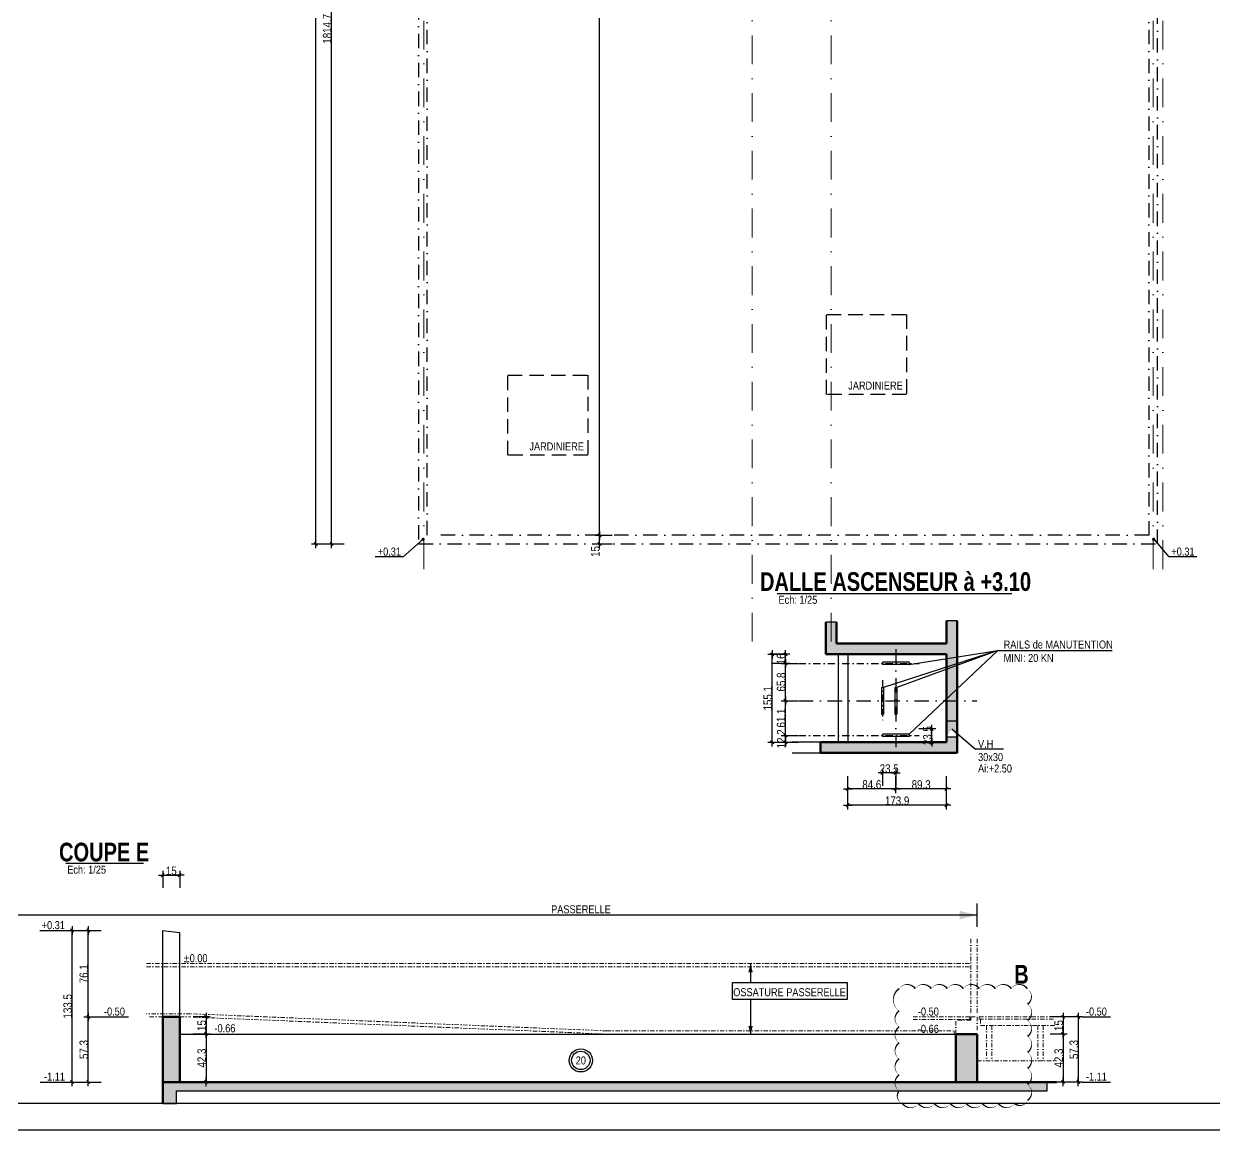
# Model space of a CAD drawing. Header units: millimetres. Extents: x 27344 to 33753, y -41751 to -37578.
# Drawn here: x 30534 to 32630, y -41751 to -39802 of the extents above; entities that cross this region are included whole.
import ezdxf
from ezdxf.enums import TextEntityAlignment as Align

# ---------------------------------------------------------------- set-up
doc = ezdxf.new("R2010")
doc.units = ezdxf.units.MM
doc.linetypes.add('CACHEX2', pattern=[19.05, 12.7, -6.35])
doc.linetypes.add('TIRETPTX2', pattern=[50.8, 25.4, -12.7, 0, -12.7])
for name, color, linetype in [('01-Cad  2', 1, 'Continuous'), ('01_cote_gen', 4, 'Continuous'), ('01_linteaux', 2, 'Continuous'), ('01_murs_sup', 2, 'CACHEX2'), ('01_poch_BN', 9, 'Continuous'), ('01_resv', 32, 'Continuous'), ('01_texte', 230, 'Continuous'), ('AA_COTES', 2, 'Continuous')]:
    doc.layers.add(name, color=color, linetype=linetype)
doc.layers.add('01_murs_coup', color=5, linetype='Continuous', lineweight=60)
doc.layers.add('01_tram_axes', color=2, linetype='TIRETPTX2', lineweight=9)
doc.styles.add('ARIAL NA', font='ARIALN.TTF')
doc.styles.add('impact', font='impact.ttf')
doc.styles.add('STYLE2', font='ARIALN.TTF')
doc.dimstyles.new('JB25', dxfattribs={"dimscale": 0.1, "dimtxt": 150, "dimasz": 15, "dimexe": 0.1, "dimexo": 0.1, "dimgap": 0.09, "dimtad": 1, "dimdec": 1, "dimlfac": 0.5, "dimdsep": 46, "dimtxsty": 'STYLE2', "dimblk1": 'BOND_G', "dimblk2": 'BOND_D', "dimsah": 1, "dimcen": 1.5, "dimdle": 0.01, "dimse1": 1, "dimse2": 1, "dimclrd": 4, "dimclre": 2, "dimclrt": 6, "dimazin": 2, "dimtfac": 2.333333, "dimtdec": 1, "dimtix": 1, "dimtmove": 2, "dimatfit": 3, "dimldrblk": 'BOND_G', "dimfxl": 1, "dimtolj": 1, "dimtzin": 0, "dimarcsym": 0})
doc.dimstyles.new('JB50', dxfattribs={"dimscale": 0.1, "dimtxt": 150, "dimasz": 15, "dimexe": 0.1, "dimexo": 0.1, "dimgap": 0.09, "dimtad": 1, "dimdec": 1, "dimdsep": 46, "dimtxsty": 'STYLE2', "dimblk1": 'BOND_G', "dimblk2": 'BOND_D', "dimsah": 1, "dimcen": 1.5, "dimdle": 0.01, "dimse1": 1, "dimse2": 1, "dimclrd": 4, "dimclre": 2, "dimclrt": 6, "dimazin": 2, "dimtfac": 2.333333, "dimtdec": 1, "dimtix": 1, "dimtmove": 2, "dimatfit": 3, "dimldrblk": 'BOND_G', "dimfxl": 1, "dimtolj": 1, "dimtzin": 0, "dimarcsym": 0})

# ---------------------------------------------------------------- blocks, each defined once
blk = doc.blocks.new('BOND_G')
at = {"layer": 'AA_COTES', "color": 0}
for p, q in [((0, -5), (0, 15)), ((5, 0), (-5, 0)), ((1.8, 1.8), (-1.8, -1.8))]:
    blk.add_line(p, q, dxfattribs=at)
blk = doc.blocks.new('BOND_D')
at = {"layer": 'AA_COTES', "color": 0}
for p, q in [((5, 0), (-5, 0)), ((-1.8, -1.8), (1.8, 1.8)), ((0, 5), (0, -15))]:
    blk.add_line(p, q, dxfattribs=at)
blk = doc.blocks.new('*D3485')
at = {"layer": '01_cote_gen', "color": 4, "lineweight": -2, "ltscale": 0.1, "transparency": 16777216}
blk.add_line((31547.9, -40716.8), (31547.9, -40704.7), dxfattribs=at)
at = {"layer": 'Defpoints', "color": 0, "ltscale": 0.1, "transparency": 16777216}
for p in [(31547.9, -40703.2), (31575.8, -40703.2), (31575.8, -40718.3)]:
    blk.add_point(p, dxfattribs=at)
at = {"layer": '01_cote_gen', "color": 4, "lineweight": -2, "ltscale": 0.1, "transparency": 16777216, "xscale": 1.5, "yscale": 1.5, "zscale": 1.5}
for name, p, rotation in [('BOND_D', (31547.9, -40703.2), 90), ('BOND_G', (31547.9, -40718.3), 270)]:
    blk.add_blockref(name, p, dxfattribs=dict(at, rotation=rotation))
at = {"layer": '01_cote_gen', "color": 6, "ltscale": 0.1, "transparency": 16777216, "insert": (31540.7, -40731.7), "char_height": 15, "attachment_point": 5, "rotation": 90, "style": 'STYLE2'}
blk.add_mtext('\\A1;15', dxfattribs=at)
blk = doc.blocks.new('*D3491')
at = {"layer": '01_cote_gen', "color": 4, "lineweight": -2, "ltscale": 0.1, "transparency": 16777216}
blk.add_line((31076, -40716.8), (31076, -38905.1), dxfattribs=at)
at = {"layer": 'Defpoints', "color": 0, "ltscale": 0.1, "transparency": 16777216}
for p in [(31076, -38903.6), (31270.5, -38903.6), (31270.5, -40718.3)]:
    blk.add_point(p, dxfattribs=at)
at = {"layer": '01_cote_gen', "color": 4, "lineweight": -2, "ltscale": 0.1, "transparency": 16777216, "xscale": 1.5, "yscale": 1.5, "zscale": 1.5}
for name, p, rotation in [('BOND_D', (31076, -38903.6), 90), ('BOND_G', (31076, -40718.3), 270)]:
    blk.add_blockref(name, p, dxfattribs=dict(at, rotation=rotation))
at = {"layer": '01_cote_gen', "color": 6, "ltscale": 0.1, "transparency": 16777216, "insert": (31068.3, -39810.9), "char_height": 15, "attachment_point": 5, "rotation": 90, "style": 'STYLE2'}
blk.add_mtext('\\A1;1814.7', dxfattribs=at)
blk = doc.blocks.new('*D3624')
at = {"layer": '01_cote_gen', "color": 4, "lineweight": -2, "ltscale": 0.1, "transparency": 16777216}
blk.add_line((31547.9, -40701.7), (31547.9, -38188.3), dxfattribs=at)
at = {"layer": 'Defpoints', "color": 0, "ltscale": 0.1, "transparency": 16777216}
for p in [(31547.9, -38186.8), (31738.8, -38186.8), (31552, -40703.2)]:
    blk.add_point(p, dxfattribs=at)
at = {"layer": '01_cote_gen', "color": 4, "lineweight": -2, "ltscale": 0.1, "transparency": 16777216, "xscale": 1.5, "yscale": 1.5, "zscale": 1.5}
for name, p, rotation in [('BOND_D', (31547.9, -38186.8), 90), ('BOND_G', (31547.9, -40703.2), 270)]:
    blk.add_blockref(name, p, dxfattribs=dict(at, rotation=rotation))
at = {"layer": '01_cote_gen', "color": 6, "ltscale": 0.1, "transparency": 16777216, "insert": (31540.2, -39445), "char_height": 15, "attachment_point": 5, "rotation": 90, "style": 'STYLE2'}
blk.add_mtext('\\A1;2516.4', dxfattribs=at)
blk = doc.blocks.new('*D3509')
at = {"layer": '01_cote_gen', "color": 4, "lineweight": -2, "ltscale": 0.1, "transparency": 16777216}
blk.add_line((31048.3, -40716.8), (31048.3, -38173.3), dxfattribs=at)
at = {"layer": 'Defpoints', "color": 0, "ltscale": 0.1, "transparency": 16777216}
for p in [(31048.3, -38171.8), (31097.1, -38171.8), (31097.1, -40718.3)]:
    blk.add_point(p, dxfattribs=at)
at = {"layer": '01_cote_gen', "color": 4, "lineweight": -2, "ltscale": 0.1, "transparency": 16777216, "xscale": 1.5, "yscale": 1.5, "zscale": 1.5}
for name, p, rotation in [('BOND_D', (31048.3, -38171.8), 90), ('BOND_G', (31048.3, -40718.3), 270)]:
    blk.add_blockref(name, p, dxfattribs=dict(at, rotation=rotation))
at = {"layer": '01_cote_gen', "color": 6, "ltscale": 0.1, "transparency": 16777216, "insert": (31040.6, -39445), "char_height": 15, "attachment_point": 5, "rotation": 90, "style": 'STYLE2'}
blk.add_mtext('\\A1;2546.5', dxfattribs=at)
blk = doc.blocks.new('*D3551')
at = {"layer": '01_cote_gen', "color": 4, "lineweight": -2, "ltscale": 0.1, "transparency": 16777216}
blk.add_line((30619, -41664.9), (30619, -41400.9), dxfattribs=at)
at = {"layer": 'Defpoints', "color": 0, "ltscale": 0.1, "transparency": 16777216}
for p in [(30619, -41399.4), (30679.9, -41399.4), (30679.9, -41666.4)]:
    blk.add_point(p, dxfattribs=at)
at = {"layer": '01_cote_gen', "color": 4, "lineweight": -2, "ltscale": 0.1, "transparency": 16777216, "xscale": 1.5, "yscale": 1.5, "zscale": 1.5}
for name, p, rotation in [('BOND_D', (30619, -41399.4), 90), ('BOND_G', (30619, -41666.4), 270)]:
    blk.add_blockref(name, p, dxfattribs=dict(at, rotation=rotation))
at = {"layer": '01_cote_gen', "color": 6, "ltscale": 0.1, "transparency": 16777216, "insert": (30611.3, -41532.9), "char_height": 15, "attachment_point": 5, "rotation": 90, "style": 'STYLE2'}
blk.add_mtext('\\A1;133.5', dxfattribs=at)
blk = doc.blocks.new('*D3552')
at = {"layer": '01_cote_gen', "color": 4, "lineweight": -2, "ltscale": 0.1, "transparency": 16777216}
blk.add_line((30780.1, -41301.9), (30807.2, -41301.9), dxfattribs=at)
at = {"layer": 'Defpoints', "color": 0, "ltscale": 0.1, "transparency": 16777216}
for p in [(30808.7, -41301.9), (30778.6, -41562.9), (30808.7, -41562.9)]:
    blk.add_point(p, dxfattribs=at)
at = {"layer": '01_cote_gen', "color": 4, "lineweight": -2, "ltscale": 0.1, "transparency": 16777216, "xscale": 1.5, "yscale": 1.5, "zscale": 1.5, "rotation": 180}
blk.add_blockref('BOND_G', (30778.6, -41301.9), dxfattribs=at)
at = {"layer": '01_cote_gen', "color": 4, "lineweight": -2, "ltscale": 0.1, "transparency": 16777216, "xscale": 1.5, "yscale": 1.5, "zscale": 1.5}
blk.add_blockref('BOND_D', (30808.7, -41301.9), dxfattribs=at)
at = {"layer": '01_cote_gen', "color": 6, "ltscale": 0.1, "transparency": 16777216, "insert": (30793.7, -41294.3), "char_height": 15, "attachment_point": 5, "style": 'STYLE2'}
blk.add_mtext('\\A1;15', dxfattribs=at)
blk = doc.blocks.new('*D3677')
at = {"layer": '01_cote_gen', "color": 4, "lineweight": -2, "ltscale": 0.1, "transparency": 16777216}
for p, q in [((31875.5, -41054.2), (31875.5, -41052.7)), ((31875.5, -41055.7), (31875.5, -41067.9)), ((31875.5, -41069.4), (31875.5, -41070.9))]:
    blk.add_line(p, q, dxfattribs=at)
at = {"layer": 'Defpoints', "color": 0, "ltscale": 0.1, "transparency": 16777216}
for p in [(31875.5, -41067.9), (31896.2, -41067.9), (31898.8, -41055.7)]:
    blk.add_point(p, dxfattribs=at)
at = {"layer": '01_cote_gen', "color": 4, "lineweight": -2, "ltscale": 0.1, "transparency": 16777216, "xscale": 1.5, "yscale": 1.5, "zscale": 1.5}
for name, p, rotation in [('BOND_G', (31875.5, -41055.7), 270), ('BOND_D', (31875.5, -41067.9), 90)]:
    blk.add_blockref(name, p, dxfattribs=dict(at, rotation=rotation))
at = {"layer": '01_cote_gen', "color": 6, "ltscale": 0.1, "transparency": 16777216, "insert": (31868, -41061.8), "char_height": 15, "attachment_point": 5, "rotation": 90, "style": 'STYLE2'}
blk.add_mtext('\\A1;12.2', dxfattribs=at)
blk = doc.blocks.new('*D3678')
at = {"layer": '01_cote_gen', "color": 4, "lineweight": -2, "ltscale": 0.1, "transparency": 16777216}
blk.add_line((31875.5, -41054.2), (31875.5, -40996.1), dxfattribs=at)
at = {"layer": 'Defpoints', "color": 0, "ltscale": 0.1, "transparency": 16777216}
for p in [(31875.5, -40994.6), (31902.4, -40994.6), (31902.4, -41055.7)]:
    blk.add_point(p, dxfattribs=at)
at = {"layer": '01_cote_gen', "color": 4, "lineweight": -2, "ltscale": 0.1, "transparency": 16777216, "xscale": 1.5, "yscale": 1.5, "zscale": 1.5}
for name, p, rotation in [('BOND_D', (31875.5, -40994.6), 90), ('BOND_G', (31875.5, -41055.7), 270)]:
    blk.add_blockref(name, p, dxfattribs=dict(at, rotation=rotation))
at = {"layer": '01_cote_gen', "color": 6, "ltscale": 0.1, "transparency": 16777216, "insert": (31867.8, -41025.1), "char_height": 15, "attachment_point": 5, "rotation": 90, "style": 'STYLE2'}
blk.add_mtext('\\A1;61.1', dxfattribs=at)
blk = doc.blocks.new('*D3679')
at = {"layer": '01_cote_gen', "color": 4, "lineweight": -2, "ltscale": 0.1, "transparency": 16777216}
blk.add_line((31875.5, -40993.1), (31875.5, -40930.3), dxfattribs=at)
at = {"layer": 'Defpoints', "color": 0, "ltscale": 0.1, "transparency": 16777216}
for p in [(31875.5, -40928.8), (32093.2, -40928.8), (31908.2, -40994.6)]:
    blk.add_point(p, dxfattribs=at)
at = {"layer": '01_cote_gen', "color": 4, "lineweight": -2, "ltscale": 0.1, "transparency": 16777216, "xscale": 1.5, "yscale": 1.5, "zscale": 1.5}
for name, p, rotation in [('BOND_D', (31875.5, -40928.8), 90), ('BOND_G', (31875.5, -40994.6), 270)]:
    blk.add_blockref(name, p, dxfattribs=dict(at, rotation=rotation))
at = {"layer": '01_cote_gen', "color": 6, "ltscale": 0.1, "transparency": 16777216, "insert": (31867.8, -40961.7), "char_height": 15, "attachment_point": 5, "rotation": 90, "style": 'STYLE2'}
blk.add_mtext('\\A1;65.8', dxfattribs=at)
blk = doc.blocks.new('*D3680')
at = {"layer": '01_cote_gen', "color": 4, "lineweight": -2, "ltscale": 0.1, "transparency": 16777216}
for p, q in [((31875.5, -40911.3), (31875.5, -40909.8)), ((31875.5, -40928.8), (31875.5, -40912.8)), ((31875.5, -40930.3), (31875.5, -40931.8))]:
    blk.add_line(p, q, dxfattribs=at)
at = {"layer": 'Defpoints', "color": 0, "ltscale": 0.1, "transparency": 16777216}
for p in [(31875.5, -40912.8), (31946.6, -40912.8), (31896.7, -40928.8)]:
    blk.add_point(p, dxfattribs=at)
at = {"layer": '01_cote_gen', "color": 4, "lineweight": -2, "ltscale": 0.1, "transparency": 16777216, "xscale": 1.5, "yscale": 1.5, "zscale": 1.5}
for name, p, rotation in [('BOND_D', (31875.5, -40912.8), 270), ('BOND_G', (31875.5, -40928.8), 90)]:
    blk.add_blockref(name, p, dxfattribs=dict(at, rotation=rotation))
at = {"layer": '01_cote_gen', "color": 6, "ltscale": 0.1, "transparency": 16777216, "insert": (31867.8, -40920.8), "char_height": 15, "attachment_point": 5, "rotation": 90, "style": 'STYLE2'}
blk.add_mtext('\\A1;16', dxfattribs=at)
blk = doc.blocks.new('*D3553')
at = {"layer": '01_cote_gen', "color": 4, "lineweight": -2, "ltscale": 0.1, "transparency": 16777216}
blk.add_line((32157.5, -41149.9), (32071.2, -41149.9), dxfattribs=at)
at = {"layer": 'Defpoints', "color": 0, "ltscale": 0.1, "transparency": 16777216}
for p in [(32069.7, -41099.9), (32159, -41091.3), (32069.7, -41149.9)]:
    blk.add_point(p, dxfattribs=at)
at = {"layer": '01_cote_gen', "color": 4, "lineweight": -2, "ltscale": 0.1, "transparency": 16777216, "xscale": 1.5, "yscale": 1.5, "zscale": 1.5, "rotation": 180}
blk.add_blockref('BOND_D', (32069.7, -41149.9), dxfattribs=at)
at = {"layer": '01_cote_gen', "color": 4, "lineweight": -2, "ltscale": 0.1, "transparency": 16777216, "xscale": 1.5, "yscale": 1.5, "zscale": 1.5}
blk.add_blockref('BOND_G', (32159, -41149.9), dxfattribs=at)
at = {"layer": '01_cote_gen', "color": 6, "ltscale": 0.1, "transparency": 16777216, "insert": (32114.4, -41142.3), "char_height": 15, "attachment_point": 5, "style": 'STYLE2'}
blk.add_mtext('\\A1;89.3', dxfattribs=at)
blk = doc.blocks.new('*D3554')
at = {"layer": '01_cote_gen', "color": 4, "lineweight": -2, "ltscale": 0.1, "transparency": 16777216}
blk.add_line((32068.2, -41149.9), (31986.6, -41149.9), dxfattribs=at)
at = {"layer": 'Defpoints', "color": 0, "ltscale": 0.1, "transparency": 16777216}
for p in [(32069.7, -41086.4), (31985.1, -41091.3), (31985.1, -41149.9)]:
    blk.add_point(p, dxfattribs=at)
at = {"layer": '01_cote_gen', "color": 4, "lineweight": -2, "ltscale": 0.1, "transparency": 16777216, "xscale": 1.5, "yscale": 1.5, "zscale": 1.5, "rotation": 180}
blk.add_blockref('BOND_D', (31985.1, -41149.9), dxfattribs=at)
at = {"layer": '01_cote_gen', "color": 4, "lineweight": -2, "ltscale": 0.1, "transparency": 16777216, "xscale": 1.5, "yscale": 1.5, "zscale": 1.5}
blk.add_blockref('BOND_G', (32069.7, -41149.9), dxfattribs=at)
at = {"layer": '01_cote_gen', "color": 6, "ltscale": 0.1, "transparency": 16777216, "insert": (32027.4, -41142.3), "char_height": 15, "attachment_point": 5, "style": 'STYLE2'}
blk.add_mtext('\\A1;84.6', dxfattribs=at)
blk = doc.blocks.new('*D3555')
at = {"layer": '01_cote_gen', "color": 4, "lineweight": -2, "ltscale": 0.1, "transparency": 16777216}
for p, q in [((32044.7, -41121.9), (32043.2, -41121.9)), ((32069.7, -41121.9), (32046.2, -41121.9)), ((32071.2, -41121.9), (32072.7, -41121.9))]:
    blk.add_line(p, q, dxfattribs=at)
at = {"layer": 'Defpoints', "color": 0, "ltscale": 0.1, "transparency": 16777216}
for p in [(32046.2, -41049.7), (32069.7, -41049.7), (32046.2, -41121.9)]:
    blk.add_point(p, dxfattribs=at)
at = {"layer": '01_cote_gen', "color": 4, "lineweight": -2, "ltscale": 0.1, "transparency": 16777216, "xscale": 1.5, "yscale": 1.5, "zscale": 1.5}
blk.add_blockref('BOND_D', (32046.2, -41121.9), dxfattribs=at)
at = {"layer": '01_cote_gen', "color": 4, "lineweight": -2, "ltscale": 0.1, "transparency": 16777216, "xscale": 1.5, "yscale": 1.5, "zscale": 1.5, "rotation": 180}
blk.add_blockref('BOND_G', (32069.7, -41121.9), dxfattribs=at)
at = {"layer": '01_cote_gen', "color": 6, "ltscale": 0.1, "transparency": 16777216, "insert": (32058, -41114.3), "char_height": 15, "attachment_point": 5, "style": 'STYLE2'}
blk.add_mtext('\\A1;23.5', dxfattribs=at)
blk = doc.blocks.new('*D3681')
at = {"layer": '01_cote_gen', "color": 4, "lineweight": -2, "ltscale": 0.1, "transparency": 16777216}
blk.add_line((31852, -41066.4), (31852, -40914.3), dxfattribs=at)
at = {"layer": 'Defpoints', "color": 0, "ltscale": 0.1, "transparency": 16777216}
for p in [(31852, -40912.8), (31946.6, -40912.8), (31920.9, -41067.9)]:
    blk.add_point(p, dxfattribs=at)
at = {"layer": '01_cote_gen', "color": 4, "lineweight": -2, "ltscale": 0.1, "transparency": 16777216, "xscale": 1.5, "yscale": 1.5, "zscale": 1.5}
for name, p, rotation in [('BOND_D', (31852, -40912.8), 90), ('BOND_G', (31852, -41067.9), 270)]:
    blk.add_blockref(name, p, dxfattribs=dict(at, rotation=rotation))
at = {"layer": '01_cote_gen', "color": 6, "ltscale": 0.1, "transparency": 16777216, "insert": (31844.3, -40990.3), "char_height": 15, "attachment_point": 5, "rotation": 90, "style": 'STYLE2'}
blk.add_mtext('\\A1;155.1', dxfattribs=at)
blk = doc.blocks.new('*D3556')
at = {"layer": '01_cote_gen', "color": 4, "lineweight": -2, "ltscale": 0.1, "transparency": 16777216}
blk.add_line((32157.5, -41178.6), (31986.6, -41178.6), dxfattribs=at)
at = {"layer": 'Defpoints', "color": 0, "ltscale": 0.1, "transparency": 16777216}
for p in [(31985.1, -41157), (32159, -41157), (31985.1, -41178.6)]:
    blk.add_point(p, dxfattribs=at)
at = {"layer": '01_cote_gen', "color": 4, "lineweight": -2, "ltscale": 0.1, "transparency": 16777216, "xscale": 1.5, "yscale": 1.5, "zscale": 1.5, "rotation": 180}
blk.add_blockref('BOND_D', (31985.1, -41178.6), dxfattribs=at)
at = {"layer": '01_cote_gen', "color": 4, "lineweight": -2, "ltscale": 0.1, "transparency": 16777216, "xscale": 1.5, "yscale": 1.5, "zscale": 1.5}
blk.add_blockref('BOND_G', (32159, -41178.6), dxfattribs=at)
at = {"layer": '01_cote_gen', "color": 6, "ltscale": 0.1, "transparency": 16777216, "insert": (32072.1, -41170.9), "char_height": 15, "attachment_point": 5, "style": 'STYLE2'}
blk.add_mtext('\\A1;173.9', dxfattribs=at)
blk = doc.blocks.new('*D3682')
at = {"layer": '01_cote_gen', "color": 4, "lineweight": -2, "ltscale": 0.1, "transparency": 16777216}
for p, q in [((32133, -41042.9), (32133, -41041.4)), ((32133, -41067.9), (32133, -41044.4)), ((32133, -41069.4), (32133, -41070.9))]:
    blk.add_line(p, q, dxfattribs=at)
at = {"layer": 'Defpoints', "color": 0, "ltscale": 0.1, "transparency": 16777216}
for p in [(32133, -41044.4), (32168.4, -41044.4), (32159, -41067.9)]:
    blk.add_point(p, dxfattribs=at)
at = {"layer": '01_cote_gen', "color": 4, "lineweight": -2, "ltscale": 0.1, "transparency": 16777216, "xscale": 1.5, "yscale": 1.5, "zscale": 1.5}
for name, p, rotation in [('BOND_D', (32133, -41044.4), 270), ('BOND_G', (32133, -41067.9), 90)]:
    blk.add_blockref(name, p, dxfattribs=dict(at, rotation=rotation))
at = {"layer": '01_cote_gen', "color": 6, "ltscale": 0.1, "transparency": 16777216, "insert": (32125.3, -41056.1), "char_height": 15, "attachment_point": 5, "rotation": 90, "style": 'STYLE2'}
blk.add_mtext('\\A1;23.5', dxfattribs=at)
blk = doc.blocks.new('*D3593')
at = {"layer": '01_cote_gen', "color": 4, "lineweight": -2, "ltscale": 0.1, "transparency": 16777216}
blk.add_line((30647.5, -41664.9), (30647.5, -41553.2), dxfattribs=at)
at = {"layer": 'Defpoints', "color": 0, "ltscale": 0.1, "transparency": 16777216}
for p in [(30647.5, -41551.7), (30727.5, -41551.7), (30727.5, -41666.4)]:
    blk.add_point(p, dxfattribs=at)
at = {"layer": '01_cote_gen', "color": 4, "lineweight": -2, "ltscale": 0.1, "transparency": 16777216, "xscale": 1.5, "yscale": 1.5, "zscale": 1.5}
for name, p, rotation in [('BOND_D', (30647.5, -41551.7), 90), ('BOND_G', (30647.5, -41666.4), 270)]:
    blk.add_blockref(name, p, dxfattribs=dict(at, rotation=rotation))
at = {"layer": '01_cote_gen', "color": 6, "ltscale": 0.1, "transparency": 16777216, "insert": (30639.8, -41609.1), "char_height": 15, "attachment_point": 5, "rotation": 90, "style": 'STYLE2'}
blk.add_mtext('\\A1;57.3', dxfattribs=at)
blk = doc.blocks.new('*D3747')
at = {"layer": '01_cote_gen', "color": 4, "lineweight": -2, "ltscale": 0.1, "transparency": 16777216}
blk.add_line((30647.5, -41550.2), (30647.5, -41400.9), dxfattribs=at)
at = {"layer": 'Defpoints', "color": 0, "ltscale": 0.1, "transparency": 16777216}
for p in [(30640.1, -41399.4), (30647.5, -41399.4), (30668.7, -41551.7)]:
    blk.add_point(p, dxfattribs=at)
at = {"layer": '01_cote_gen', "color": 4, "lineweight": -2, "ltscale": 0.1, "transparency": 16777216, "xscale": 1.5, "yscale": 1.5, "zscale": 1.5}
for name, p, rotation in [('BOND_D', (30647.5, -41399.4), 90), ('BOND_G', (30647.5, -41551.7), 270)]:
    blk.add_blockref(name, p, dxfattribs=dict(at, rotation=rotation))
at = {"layer": '01_cote_gen', "color": 6, "ltscale": 0.1, "transparency": 16777216, "insert": (30639.8, -41475.6), "char_height": 15, "attachment_point": 5, "rotation": 90, "style": 'STYLE2'}
blk.add_mtext('\\A1;76.1', dxfattribs=at)
blk = doc.blocks.new('*D3748')
at = {"layer": '01_cote_gen', "color": 4, "lineweight": -2, "ltscale": 0.1, "transparency": 16777216}
blk.add_line((32391, -41553.2), (32391, -41664.9), dxfattribs=at)
at = {"layer": 'Defpoints', "color": 0, "ltscale": 0.1, "transparency": 16777216}
for p in [(32352.9, -41551.7), (32336.3, -41666.4), (32391, -41666.4)]:
    blk.add_point(p, dxfattribs=at)
at = {"layer": '01_cote_gen', "color": 4, "lineweight": -2, "ltscale": 0.1, "transparency": 16777216, "xscale": 1.5, "yscale": 1.5, "zscale": 1.5}
for name, p, rotation in [('BOND_G', (32391, -41551.7), 90), ('BOND_D', (32391, -41666.4), 270)]:
    blk.add_blockref(name, p, dxfattribs=dict(at, rotation=rotation))
at = {"layer": '01_cote_gen', "color": 6, "ltscale": 0.1, "transparency": 16777216, "insert": (32383.3, -41609.1), "char_height": 15, "attachment_point": 5, "rotation": 90, "style": 'STYLE2'}
blk.add_mtext('\\A1;57.3', dxfattribs=at)
blk = doc.blocks.new('*D3753')
at = {"layer": '01_cote_gen', "color": 4, "lineweight": -2, "ltscale": 0.1, "transparency": 16777216}
blk.add_line((30855, -41553.2), (30855, -41580.3), dxfattribs=at)
at = {"layer": 'Defpoints', "color": 0, "ltscale": 0.1, "transparency": 16777216}
for p in [(30803.2, -41551.7), (30832.6, -41581.8), (30855, -41581.8)]:
    blk.add_point(p, dxfattribs=at)
at = {"layer": '01_cote_gen', "color": 4, "lineweight": -2, "ltscale": 0.1, "transparency": 16777216, "xscale": 1.5, "yscale": 1.5, "zscale": 1.5}
for name, p, rotation in [('BOND_G', (30855, -41551.7), 90), ('BOND_D', (30855, -41581.8), 270)]:
    blk.add_blockref(name, p, dxfattribs=dict(at, rotation=rotation))
at = {"layer": '01_cote_gen', "color": 6, "ltscale": 0.1, "transparency": 16777216, "insert": (30847.3, -41566.8), "char_height": 15, "attachment_point": 5, "rotation": 90, "style": 'STYLE2'}
blk.add_mtext('\\A1;15', dxfattribs=at)
blk = doc.blocks.new('*D3754')
at = {"layer": '01_cote_gen', "color": 4, "lineweight": -2, "ltscale": 0.1, "transparency": 16777216}
blk.add_line((30855, -41583.3), (30855, -41664.9), dxfattribs=at)
at = {"layer": 'Defpoints', "color": 0, "ltscale": 0.1, "transparency": 16777216}
for p in [(30821.7, -41581.8), (30821.7, -41666.4), (30855, -41666.4)]:
    blk.add_point(p, dxfattribs=at)
at = {"layer": '01_cote_gen', "color": 4, "lineweight": -2, "ltscale": 0.1, "transparency": 16777216, "xscale": 1.5, "yscale": 1.5, "zscale": 1.5}
for name, p, rotation in [('BOND_G', (30855, -41581.8), 90), ('BOND_D', (30855, -41666.4), 270)]:
    blk.add_blockref(name, p, dxfattribs=dict(at, rotation=rotation))
at = {"layer": '01_cote_gen', "color": 6, "ltscale": 0.1, "transparency": 16777216, "insert": (30847.3, -41624.1), "char_height": 15, "attachment_point": 5, "rotation": 90, "style": 'STYLE2'}
blk.add_mtext('\\A1;42.3', dxfattribs=at)
blk = doc.blocks.new('*D3763')
at = {"layer": '01_cote_gen', "color": 4, "lineweight": -2, "ltscale": 0.1, "transparency": 16777216}
blk.add_line((32364.2, -41583.3), (32364.2, -41664.9), dxfattribs=at)
at = {"layer": 'Defpoints', "color": 0, "ltscale": 0.1, "transparency": 16777216}
for p in [(32213.1, -41581.8), (32238.1, -41666.4), (32364.2, -41666.4)]:
    blk.add_point(p, dxfattribs=at)
at = {"layer": '01_cote_gen', "color": 4, "lineweight": -2, "ltscale": 0.1, "transparency": 16777216, "xscale": 1.5, "yscale": 1.5, "zscale": 1.5}
for name, p, rotation in [('BOND_G', (32364.2, -41581.8), 90), ('BOND_D', (32364.2, -41666.4), 270)]:
    blk.add_blockref(name, p, dxfattribs=dict(at, rotation=rotation))
at = {"layer": '01_cote_gen', "color": 6, "ltscale": 0.1, "transparency": 16777216, "insert": (32356.6, -41624.1), "char_height": 15, "attachment_point": 5, "rotation": 90, "style": 'STYLE2'}
blk.add_mtext('\\A1;42.3', dxfattribs=at)
blk = doc.blocks.new('*D3599')
at = {"layer": '01_cote_gen', "color": 4, "lineweight": -2, "ltscale": 0.1, "transparency": 16777216}
blk.add_line((32364.2, -41553.2), (32364.2, -41580.3), dxfattribs=at)
at = {"layer": 'Defpoints', "color": 0, "ltscale": 0.1, "transparency": 16777216}
for p in [(32369.8, -41551.7), (32364.2, -41581.8), (32371.3, -41581.8)]:
    blk.add_point(p, dxfattribs=at)
at = {"layer": '01_cote_gen', "color": 4, "lineweight": -2, "ltscale": 0.1, "transparency": 16777216, "xscale": 1.5, "yscale": 1.5, "zscale": 1.5}
for name, p, rotation in [('BOND_G', (32364.2, -41551.7), 90), ('BOND_D', (32364.2, -41581.8), 270)]:
    blk.add_blockref(name, p, dxfattribs=dict(at, rotation=rotation))
at = {"layer": '01_cote_gen', "color": 6, "ltscale": 0.1, "transparency": 16777216, "insert": (32356.6, -41566.8), "char_height": 15, "attachment_point": 5, "rotation": 90, "style": 'STYLE2'}
blk.add_mtext('\\A1;15', dxfattribs=at)

msp = doc.modelspace()

# ---------------------------------------------------------------- hatches: boundary and pattern name
at = {"layer": '01_poch_BN', "ltscale": 0.1}
h = msp.add_hatch(color=256, dxfattribs=at)
h.dxf.hatch_style = 1
h.paths.add_polyline_path([(32177.83, -40854.15), (32159.03, -40854.14), (32159.03, -40893.98), (31965.43, -40893.98), (31965.43, -40856.46), (31946.63, -40856.46), (31946.63, -40912.78), (32159.03, -40912.78), (32159.03, -41067.88), (31937.19, -41067.88), (31937.19, -41086.68), (32177.83, -41086.68)])
h = msp.add_hatch(color=256, dxfattribs=at)
h.dxf.hatch_style = 1
h.paths.add_polyline_path([(30808.71, -41551.72), (30778.63, -41551.72), (30778.63, -41666.4), (30808.71, -41666.4)])
h.paths.add_polyline_path([(32336.27, -41666.4), (30778.63, -41666.4), (30778.63, -41703.87), (30802.81, -41703.87), (30802.81, -41681.86), (32336.27, -41681.86)])
h.paths.add_polyline_path([(32213.07, -41581.8), (32201.79, -41581.8), (32175.47, -41581.8), (32175.47, -41666.4), (32213.07, -41666.4)])

# ---------------------------------------------------------------- linework, layer by layer
at = {"layer": '01-Cad  2'}
for p, q in [((32765.9, -41704.18), (27390.51, -41704.18)), ((32765.9, -41751.18), (27343.51, -41751.18))]:
    msp.add_line(p, q, dxfattribs=at)
at = {"layer": '01_linteaux', "linetype": 'TIRETPTX2'}
for p, q in [((31229.41, -38903.59), (31229.41, -40718.28)), ((31244.45, -40703.24), (31244.45, -38903.59)), ((32515.33, -39252.82), (32515.33, -40703.22)), ((32530.37, -40718.26), (32530.37, -39252.82)), ((32515.33, -40703.22), (31244.45, -40703.24)), ((31229.41, -40718.28), (32530.37, -40718.26)), ((32069.73, -40903.85), (32069.73, -41076.46)), ((32046.23, -40926.88), (32046.23, -40930.64)), ((32093.23, -40926.88), (32093.23, -40930.64)), ((32044.35, -40971.06), (32048.11, -40971.06)), ((32067.85, -40971.06), (32071.61, -40971.06)), ((31898.83, -40994.56), (32212.36, -40994.56)), ((32044.35, -41018.06), (32048.11, -41018.06)), ((32067.85, -41018.06), (32071.61, -41018.06)), ((32046.23, -41053.78), (32046.23, -41057.54)), ((32093.23, -41053.78), (32093.23, -41057.54))]:
    msp.add_line(p, q, dxfattribs=at)
at = {"layer": '01_linteaux', "ltscale": 0.1}
for p, q in [((31968.21, -40912.78), (31968.21, -41067.88)), ((31985.13, -40912.78), (31985.13, -41067.88)), ((32093.23, -40926.88), (32046.23, -40926.88)), ((32093.23, -40930.64), (32046.23, -40930.64)), ((32044.35, -40971.06), (32044.35, -41018.06)), ((32048.11, -40971.06), (32048.11, -41018.06)), ((32067.85, -40971.06), (32067.85, -41018.06)), ((32071.61, -40971.06), (32071.61, -41018.06)), ((31937.19, -41067.88), (31886.99, -41067.88)), ((32093.23, -41053.78), (32046.23, -41053.78)), ((32093.23, -41057.54), (32046.23, -41057.54)), ((31886.99, -41086.68), (31937.19, -41086.68)), ((30778.63, -41399.44), (30808.71, -41403.2)), ((30778.63, -41551.72), (30778.63, -41399.44)), ((30808.71, -41551.72), (30808.71, -41403.2)), ((30808.71, -41581.8), (32175.47, -41581.8))]:
    msp.add_line(p, q, dxfattribs=at)
at = {"layer": '01_linteaux', "linetype": 'TIRETPTX2', "ltscale": 0.5}
for p, q in [((31898.83, -40928.76), (32110.87, -40928.76)), ((32046.23, -40958.44), (32046.23, -41029.66)), ((31898.83, -41055.66), (32110.87, -41055.66))]:
    msp.add_line(p, q, dxfattribs=at)
at = {"layer": '01_murs_coup'}
for p, q in [((31946.63, -40912.78), (31946.63, -40856.46)), ((31946.63, -40912.78), (31946.63, -40856.46)), ((31965.43, -40893.98), (31965.43, -40856.46)), ((31965.43, -40893.98), (31965.43, -40856.46)), ((32159.03, -40854.14), (32159.03, -40893.98)), ((32159.03, -40856.46), (32159.03, -40893.98)), ((32177.83, -40854.15), (32177.83, -41086.68)), ((32177.83, -40854.15), (32177.83, -41086.68)), ((32177.83, -40878.58), (32177.83, -40871.06)), ((32159.03, -40893.98), (31965.43, -40893.98)), ((32159.03, -40893.98), (31965.43, -40893.98)), ((32159.03, -40912.78), (31946.63, -40912.78)), ((32159.03, -40912.78), (31946.63, -40912.78)), ((32159.03, -40912.78), (32159.03, -41067.88)), ((32159.03, -40914.66), (32159.03, -41067.88)), ((31937.19, -41067.88), (32159.03, -41067.88)), ((31937.19, -41067.88), (32159.03, -41067.88)), ((31937.19, -41086.68), (31937.19, -41067.88)), ((31937.19, -41086.68), (32177.83, -41086.68)), ((31937.19, -41086.68), (32177.83, -41086.68)), ((30778.63, -41551.72), (30778.63, -41666.4)), ((30778.63, -41551.72), (30808.71, -41551.72)), ((30808.71, -41551.72), (30808.71, -41666.4)), ((32175.47, -41581.8), (32175.47, -41666.4)), ((32175.47, -41581.8), (32213.07, -41581.8)), ((32213.07, -41581.8), (32213.07, -41666.4)), ((30778.63, -41666.4), (32352.86, -41666.4)), ((30778.63, -41666.4), (30778.63, -41703.87))]:
    msp.add_line(p, q, dxfattribs=at)
at = {"layer": '01_murs_sup', "ltscale": 2}
for p, q in [((31947.93, -40454.96), (31947.93, -40313.96)), ((31947.93, -40313.96), (32088.86, -40313.96)), ((32088.86, -40313.96), (32088.86, -40454.96)), ((31386.46, -40562.1), (31386.46, -40421.1)), ((31386.46, -40421.1), (31527.39, -40421.1)), ((31527.39, -40421.1), (31527.39, -40562.1)), ((32088.86, -40454.96), (31947.93, -40454.96)), ((31527.39, -40562.1), (31386.46, -40562.1))]:
    msp.add_line(p, q, dxfattribs=at)
at = {"layer": '01_poch_BN', "ltscale": 0.1}
for p, q in [((31965.43, -40856.46), (31946.63, -40856.46)), ((32177.83, -40854.15), (32159.03, -40854.14)), ((32336.27, -41681.86), (32336.27, -41666.4)), ((30802.81, -41703.87), (30802.81, -41681.86)), ((30802.81, -41681.86), (32336.27, -41681.86)), ((30778.63, -41703.87), (30802.81, -41703.87))]:
    msp.add_line(p, q, dxfattribs=at)
at = {"layer": '01_resv', "ltscale": 0.1}
for p, q in [((32159.03, -41030.28), (32177.83, -41030.28)), ((32159.03, -41058.48), (32177.83, -41058.48))]:
    msp.add_line(p, q, dxfattribs=at)
msp.add_solid([(32159.03, -41030.28), (32177.83, -41030.28), (32177.83, -41058.48), (32159.03, -41058.48)], dxfattribs=at)
at = {"layer": '01_texte'}
for p, q in [((31237.22, -40710.3), (31202.41, -40741.38)), ((32523.88, -40710.3), (32550.32, -40741.38)), ((31202.41, -40741.38), (31152.74, -40741.38)), ((32599.99, -40741.38), (32550.32, -40741.38)), ((31860.65, -40805.58), (32273.92, -40805.58)), ((32249.66, -40906.08), (32048.11, -40971.06)), ((32249.66, -40906.08), (32071.61, -40971.06)), ((32093.23, -40930.64), (32249.66, -40906.08)), ((32249.66, -40906.08), (32093.23, -41053.78)), ((32249.66, -40906.08), (32450.89, -40906.08)), ((32168.43, -41044.38), (32209.89, -41080.22)), ((32259.56, -41080.22), (32209.89, -41080.22)), ((30607.99, -41281), (30744.85, -41281)), ((32213.07, -41392.85), (32213.07, -41351.64)), ((32213.07, -41372.24), (30439.9, -41372.24)), ((30561.99, -41399.44), (30613.55, -41399.44)), ((31813.92, -41457.72), (31813.92, -41490.91)), ((31813.92, -41521.18), (31813.92, -41581.8)), ((30668.65, -41551.72), (30718.6, -41551.72)), ((32398.02, -41551.72), (32447.98, -41551.72)), ((30563.07, -41666.4), (30613.02, -41666.4)), ((32398.02, -41666.4), (32447.98, -41666.4))]:
    msp.add_line(p, q, dxfattribs=at)
at = {"layer": '01_texte', "const_width": 2.82}
for points in [[(31235.81, -40710.3, 1), (31238.63, -40710.3, 1)], [(32522.47, -40710.3, 1), (32525.29, -40710.3, 1)]]:
    msp.add_lwpolyline(points, format="xyb", close=True, dxfattribs=at)
at = {"layer": '01_texte'}
msp.add_lwpolyline([(31782.21, -41490.91), (31983.97, -41490.91), (31983.97, -41521.18), (31782.21, -41521.18)], close=True, dxfattribs=at)
msp.add_lwpolyline([(32075.61, -41501.8, 0, 2.82, -0.5205671), (32103.81, -41501.8, 0, 2.82, -0.5205671), (32132.01, -41501.8, 0, 2.82, -0.5205671), (32160.21, -41501.8, 0, 2.82, -0.5205671), (32188.41, -41501.8, 0, 2.82, -0.5205671), (32216.61, -41501.8, 0, 2.82, -0.5205671), (32244.81, -41501.8, 0, 2.82, -0.5205671), (32273.01, -41501.8, 0, 2.82, -0.5205671), (32301.21, -41501.8, 0, 2.82, -0.5205671), (32301.73, -41529.48, 0, 2.82, -0.5205671), (32301.73, -41557.68, 0, 2.82, -0.5205671), (32301.73, -41585.88, 0, 2.82, -0.5205671), (32301.73, -41614.08, 0, 2.82, -0.5205671), (32301.73, -41642.28, 0, 2.82, -0.5205671), (32301.73, -41670.48, 0, 2.82, -0.5205671), (32301.73, -41698.68, 0, 2.82, -0.5205671), (32279.03, -41704.18, 0, 2.82, -0.5205671), (32250.83, -41704.18, 0, 2.82, -0.5205671), (32222.63, -41704.18, 0, 2.82, -0.5205671), (32194.43, -41704.18, 0, 2.82, -0.5205671), (32166.23, -41704.18, 0, 2.82, -0.5205671), (32138.03, -41704.18, 0, 2.82, -0.5205671), (32109.83, -41704.18, 0, 2.82, -0.5205671), (32081.63, -41704.18, 0, 2.82, -0.5205671), (32075.61, -41681.99, 0, 2.82, -0.5205671), (32075.61, -41653.79, 0, 2.82, -0.5205671), (32075.61, -41625.59, 0, 2.82, -0.5205671), (32075.61, -41597.39, 0, 2.82, -0.5205671), (32075.61, -41569.19, 0, 2.82, -0.5205671), (32075.61, -41540.99, 0, 2.82, -0.5205671)], format="xyseb", close=True, dxfattribs=at)
for radius in [20.36, 16.19, 16.19]:
    msp.add_circle((31515.03, -41628.28), radius, dxfattribs=at)
for points in [[(32213.07, -41372.24), (32182.16, -41364.69), (32182.16, -41372.24)], [(32213.07, -41372.24), (32182.16, -41379.8), (32182.16, -41372.24)], [(31813.92, -41457.72), (31810.09, -41472.9), (31813.92, -41472.9)], [(31813.92, -41457.72), (31817.75, -41472.9), (31813.92, -41472.9)], [(31813.92, -41582.8), (31810.09, -41567.61), (31813.92, -41567.61)], [(31813.92, -41582.8), (31817.75, -41567.61), (31813.92, -41567.61)]]:
    msp.add_solid(points, dxfattribs=at)
at = {"layer": '01_tram_axes', "color": 253, "ltscale": 2}
for p, q in [((32522.85, -40762.75), (32522.85, -37887.75)), ((32539.77, -40762.75), (32539.77, -37887.75)), ((31238.81, -40762.75), (31238.81, -37916.88)), ((31816.91, -40890.3), (31816.91, -37916.88)), ((31956.03, -40890.3), (31956.03, -37916.88))]:
    msp.add_line(p, q, dxfattribs=at)
at = {"layer": '01_tram_axes', "ltscale": 0.3}
for p, q in [((32201.79, -41414.28), (32201.79, -41551.72)), ((32213.07, -41414.28), (32213.07, -41551.72)), ((30750.12, -41457.72), (32201.79, -41457.72)), ((30750.12, -41463.36), (32201.79, -41463.36)), ((30827.62, -41546.08), (30749.79, -41546.08)), ((31560.93, -41576.16), (30827.62, -41546.08)), ((30778.63, -41551.72), (30749.6, -41551.72)), ((30808.71, -41551.72), (30827.51, -41551.72)), ((31560.71, -41581.8), (30827.51, -41551.72)), ((32200.04, -41551.72), (32099.99, -41551.72)), ((32200.04, -41556.42), (32099.99, -41556.42)), ((32201.79, -41557.36), (32175.47, -41557.36)), ((32175.47, -41581.8), (32175.47, -41557.36)), ((32200.04, -41551.72), (32200.04, -41556.42)), ((32201.79, -41551.72), (32201.79, -41557.36)), ((32201.79, -41551.72), (32213.07, -41551.72)), ((32213.07, -41551.72), (32213.07, -41581.8)), ((32216.83, -41551.72), (32216.83, -41555.48)), ((32216.83, -41551.72), (32352.86, -41551.72)), ((32216.83, -41555.48), (32352.86, -41555.48)), ((32218.71, -41555.48), (32218.71, -41566.76)), ((32218.71, -41566.76), (32352.86, -41566.76)), ((32229.59, -41566.76), (32229.59, -41628.8)), ((32238.99, -41566.76), (32238.99, -41628.8)), ((32319.83, -41566.76), (32319.83, -41628.8)), ((32329.23, -41566.76), (32329.23, -41628.8)), ((31560.71, -41576.16), (32172.71, -41576.16)), ((31560.71, -41581.8), (32172.71, -41581.8)), ((32172.71, -41576.16), (32172.71, -41581.8)), ((32213.07, -41628.8), (32352.86, -41628.8)), ((32213.07, -41628.8), (32352.86, -41628.8))]:
    msp.add_line(p, q, dxfattribs=at)

# ---------------------------------------------------------------- texts
at = {"layer": '01_texte'}
for s, style, p in [('JARDINIERE', 'ARIAL NA', (31985.94, -40446.55)), ('JARDINIERE', 'ARIAL NA', (31424.47, -40553.68)), ('+0.31', 'ARIAL NA', (31157.43, -40738.95)), ('+0.31', 'ARIAL NA', (32555.02, -40738.95)), ('Ech: 1/25', 'STYLE2', (31863.22, -40823.82)), ('RAILS de MANUTENTION', 'ARIAL NA', (32259.67, -40902.66)), ('MINI: 20 KN', 'ARIAL NA', (32259.67, -40926.32)), ('V.H', 'ARIAL NA', (32214.59, -41077.8)), ('30x30', 'ARIAL NA', (32214.59, -41100.92)), ('Ai:+2.50', 'ARIAL NA', (32214.59, -41121.05)), ('Ech: 1/25', 'STYLE2', (30610.56, -41299.24)), ('PASSERELLE', 'ARIAL NA', (31462.76, -41369.16)), ('+0.31', 'ARIAL NA', (30565.55, -41396.98)), ('%%P0.00', 'ARIAL NA', (30815.34, -41455.26)), ('OSSATURE PASSERELLE', 'ARIAL NA', (31783.44, -41515.15)), ('-0.50', 'ARIAL NA', (30675.28, -41549.26)), ('-0.50', 'ARIAL NA', (32108.65, -41549.26)), ('-0.50', 'ARIAL NA', (32404.65, -41549.26)), ('-0.66', 'ARIAL NA', (30869.89, -41578.67)), ('-0.66', 'ARIAL NA', (32108.65, -41579.73)), ('20', 'ARIAL NA', (31506, -41635.34)), ('-1.11', 'ARIAL NA', (30569.69, -41663.94)), ('-1.11', 'ARIAL NA', (32404.65, -41663.94))]:
    msp.add_text(s, height=14.1, dxfattribs=dict(at, style=style)).set_placement(p)
at = {"layer": '01_texte', "style": 'impact'}
for s, p in [('DALLE ASCENSEUR à +3.10', (32069.24, -40783.92)), ('COUPE E', (30675.49, -41261.17)), ('B', (32291.02, -41476.58))]:
    msp.add_text(s, height=32.9, dxfattribs=at).set_placement(p, align=Align.MIDDLE)

# ---------------------------------------------------------------- dimensions: what is measured, and where the dimension line sits
at = {"layer": '01_cote_gen', "ltscale": 0.1}
for base, p1, p2, dimstyle, picture, middle in [((31048.29, -38171.8), (31097.14, -40718.28), (31097.14, -38171.8), 'JB50', '*D3509', (31040.63, -39445.04)), ((31547.87, -38186.84), (31551.98, -40703.24), (31738.83, -38186.84), 'JB50', '*D3624', (31540.21, -39445.04)), ((31075.99, -38903.59), (31270.5, -40718.28), (31270.5, -38903.59), 'JB50', '*D3491', (31068.32, -39810.94)), ((31851.97, -40912.78), (31920.88, -41067.88), (31946.63, -40912.78), 'JB50', '*D3681', (31844.31, -40990.33)), ((31875.51, -40912.78), (31896.66, -40928.76), (31946.63, -40912.78), 'JB50', '*D3680', (31867.84, -40920.77)), ((31875.51, -40928.76), (31908.17, -40994.56), (32093.23, -40928.76), 'JB50', '*D3679', (31867.84, -40961.66)), ((31875.51, -40994.56), (31902.42, -41055.66), (31902.42, -40994.56), 'JB50', '*D3678', (31867.84, -41025.11)), ((31875.51, -41067.88), (31898.83, -41055.66), (31896.15, -41067.88), 'JB50', '*D3677', (31867.97, -41061.77)), ((32132.96, -41044.38), (32159.03, -41067.88), (32168.43, -41044.38), 'JB50', '*D3682', (32125.29, -41056.13)), ((30618.99, -41399.44), (30679.88, -41666.4), (30679.88, -41399.44), 'JB25', '*D3551', (30611.32, -41532.92)), ((30647.5, -41399.44), (30668.65, -41551.72), (30640.14, -41399.44), 'JB25', '*D3747', (30639.83, -41475.58)), ((30647.5, -41551.72), (30727.46, -41666.4), (30727.46, -41551.72), 'JB25', '*D3593', (30639.83, -41609.06)), ((30854.95, -41581.8), (30803.21, -41551.72), (30832.56, -41581.8), 'JB25', '*D3753', (30847.29, -41566.76)), ((32390.97, -41666.4), (32352.86, -41551.72), (32336.27, -41666.4), 'JB25', '*D3748', (32383.31, -41609.06)), ((32364.22, -41581.8), (32369.82, -41551.72), (32371.27, -41581.8), 'JB25', '*D3599', (32356.56, -41566.76)), ((30854.95, -41666.4), (30821.75, -41581.8), (30821.75, -41666.4), 'JB25', '*D3754', (30847.29, -41624.1)), ((32364.22, -41666.4), (32213.07, -41581.8), (32238.11, -41666.4), 'JB25', '*D3763', (32356.56, -41624.1))]:
    dim = msp.add_linear_dim(base=base, p1=p1, p2=p2, angle=90, dimstyle=dimstyle, dxfattribs=at)
    dim.commit()
    dim.dimension.update_dxf_attribs({"geometry": picture, "text_midpoint": middle})
dim = msp.add_linear_dim(base=(31547.87, -40703.24), p1=(31575.77, -40718.28), p2=(31575.77, -40703.24), angle=90, dimstyle='JB50', dxfattribs=at)
dim.commit()
dim.dimension.update_dxf_attribs({"geometry": '*D3485', "text_midpoint": (31540.67, -40731.65), "dimtype": 160})
for base, p1, p2, dimstyle, picture, middle in [((32046.23, -41121.94), (32069.73, -41049.65), (32046.23, -41049.65), 'JB50', '*D3555', (32057.98, -41114.27)), ((31985.13, -41149.93), (32069.73, -41086.42), (31985.13, -41091.27), 'JB50', '*D3554', (32027.43, -41142.26)), ((32069.73, -41149.93), (32159.03, -41091.27), (32069.73, -41099.86), 'JB50', '*D3553', (32114.38, -41142.26)), ((31985.13, -41178.58), (32159.03, -41156.98), (31985.13, -41156.98), 'JB50', '*D3556', (32072.08, -41170.92)), ((30808.71, -41301.95), (30778.63, -41562.9), (30808.71, -41562.9), 'JB25', '*D3552', (30793.67, -41294.28))]:
    dim = msp.add_linear_dim(base=base, p1=p1, p2=p2, dimstyle=dimstyle, dxfattribs=at)
    dim.commit()
    dim.dimension.update_dxf_attribs({"geometry": picture, "text_midpoint": middle})

doc.saveas('drawing.dxf')
